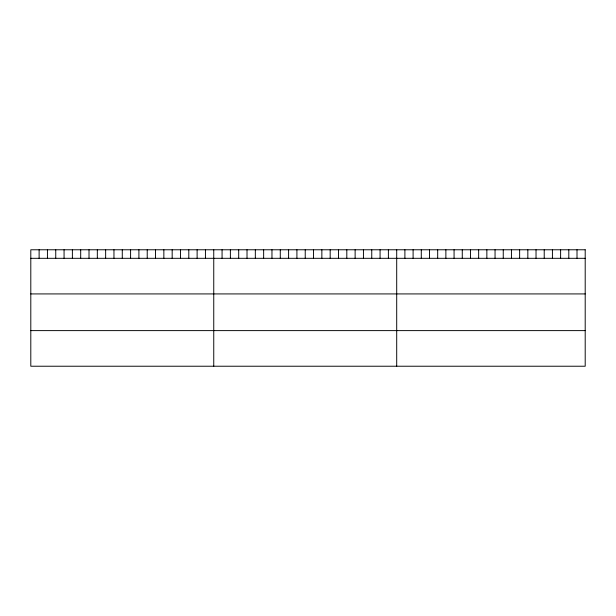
<?xml version="1.0" encoding="UTF-8"?>
<svg xmlns="http://www.w3.org/2000/svg" width="616" height="616" viewBox="0 0 616 616"><rect width="100%" height="100%" fill="white"/><g stroke="black" fill="none" stroke-linecap="round" stroke-linejoin="round"><path stroke-width="0.92" d="M30.8 258.312L585.2 258.312M30.8 293.924L585.2 293.924M30.8 330.615L585.2 330.615M577.007 249.773L577.007 258.312M568.807 249.773L568.807 258.312M560.614 249.773L560.614 258.312M552.421 249.773L552.421 258.312M544.221 249.773L544.221 258.312M536.028 249.773L536.028 258.312M527.835 249.773L527.835 258.312M519.635 249.773L519.635 258.312M511.442 249.773L511.442 258.312M503.249 249.773L503.249 258.312M495.048 249.773L495.048 258.312M486.856 249.773L486.856 258.312M478.655 249.773L478.655 258.312M470.462 249.773L470.462 258.312M462.27 249.773L462.27 258.312M454.069 249.773L454.069 258.312M445.876 249.773L445.876 258.312M437.683 249.773L437.683 258.312M429.483 249.773L429.483 258.312M421.29 249.773L421.29 258.312M413.097 249.773L413.097 258.312M404.897 249.773L404.897 258.312M396.704 249.773L396.704 366.227M388.388 249.773L388.388 258.312M380.072 249.773L380.072 258.312M371.756 249.773L371.756 258.312M363.44 249.773L363.44 258.312M355.124 249.773L355.124 258.312M346.808 249.773L346.808 258.312M338.492 249.773L338.492 258.312M330.176 249.773L330.176 258.312M321.86 249.773L321.86 258.312M313.544 249.773L313.544 258.312M305.228 249.773L305.228 258.312M296.912 249.773L296.912 258.312M288.596 249.773L288.596 258.312M280.28 249.773L280.28 258.312M271.964 249.773L271.964 258.312M263.648 249.773L263.648 258.312M255.332 249.773L255.332 258.312M247.016 249.773L247.016 258.312M238.7 249.773L238.7 258.312M230.384 249.773L230.384 258.312M222.068 249.773L222.068 258.312M213.752 249.773L213.752 366.227M205.436 249.773L205.436 258.312M197.12 249.773L197.12 258.312M188.804 249.773L188.804 258.312M180.488 249.773L180.488 258.312M172.172 249.773L172.172 258.312M163.856 249.773L163.856 258.312M155.54 249.773L155.54 258.312M147.224 249.773L147.224 258.312M138.908 249.773L138.908 258.312M130.592 249.773L130.592 258.312M122.276 249.773L122.276 258.312M113.96 249.773L113.96 258.312M105.644 249.773L105.644 258.312M97.328 249.773L97.328 258.312M89.012 249.773L89.012 258.312M80.696 249.773L80.696 258.312M72.38 249.773L72.38 258.312M64.064 249.773L64.064 258.312M55.748 249.773L55.748 258.312M47.432 249.773L47.432 258.312M39.116 249.773L39.116 258.312M585.2 249.773L30.8 249.773L30.8 366.227L585.2 366.227L585.2 249.773"/></g></svg>
